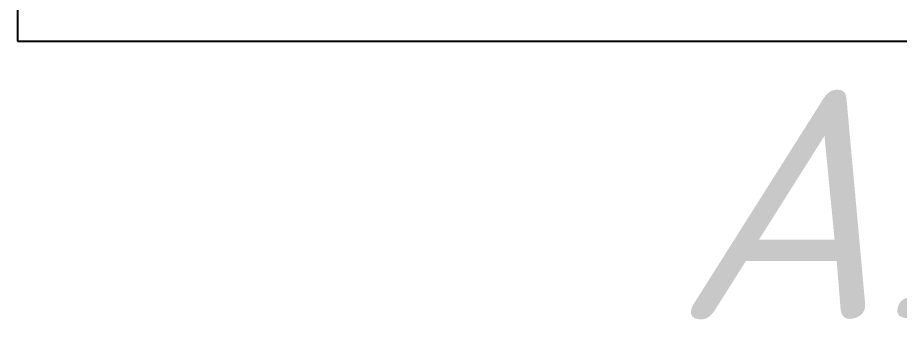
# Model space of a CAD drawing. Header units: millimetres. Extents: x 0 to 53000, y -591 to 24400.
# Drawn here: x 4456.67 to 4495.17, y 448.79 to 461.96 of the extents above; entities that cross this region are included whole.
import ezdxf

# ---------------------------------------------------------------- set-up
doc = ezdxf.new("R2010")
doc.units = ezdxf.units.MM
doc.styles.add('текст', font='isocpeui.ttf')

msp = doc.modelspace()

# ---------------------------------------------------------------- linework, layer by layer
msp.add_open_spline([(4456.66997, 460.93271), (4456.66997, 460.93271), (4456.66997, 513.93271), (4456.66997, 513.93271), (4456.66997, 513.93271), (4456.66997, 513.93271), (4535.66997, 513.93271), (4535.66997, 513.93271), (4535.66997, 513.93271), (4535.66997, 513.93271), (4535.66997, 460.93271), (4535.66997, 460.93271), (4535.66997, 460.93271), (4535.66997, 460.93271), (4456.66997, 460.93271), (4456.66997, 460.93271)], degree=3, knots=[0, 0, 0, 0, 0.2, 0.2, 0.2, 0.20000001, 0.4, 0.4, 0.4, 0.40000001, 0.6, 0.6, 0.6, 0.60000001, 1, 1, 1, 1])
msp.add_open_spline([(4456.66997, 460.93271), (4456.66997, 460.93271), (4456.66997, 513.93271), (4456.66997, 513.93271), (4456.66997, 513.93271), (4456.66997, 513.93271), (4535.66997, 513.93271), (4535.66997, 513.93271), (4535.66997, 513.93271), (4535.66997, 513.93271), (4535.66997, 460.93271), (4535.66997, 460.93271), (4535.66997, 460.93271), (4535.66997, 460.93271), (4456.66997, 460.93271), (4456.66997, 460.93271)], degree=3, knots=[0, 0, 0, 0, 0.2, 0.2, 0.2, 0.20000001, 0.4, 0.4, 0.4, 0.40000001, 0.6, 0.6, 0.6, 0.60000001, 1, 1, 1, 1])
msp.add_open_spline([(4456.66997, 460.93271), (4456.66997, 460.93271), (4456.66997, 513.93271), (4456.66997, 513.93271), (4456.66997, 513.93271), (4456.66997, 513.93271), (4535.66997, 513.93271), (4535.66997, 513.93271), (4535.66997, 513.93271), (4535.66997, 513.93271), (4535.66997, 460.93271), (4535.66997, 460.93271), (4535.66997, 460.93271), (4535.66997, 460.93271), (4456.66997, 460.93271), (4456.66997, 460.93271)], degree=3, knots=[0, 0, 0, 0, 0.2, 0.2, 0.2, 0.20000001, 0.4, 0.4, 0.4, 0.40000001, 0.6, 0.6, 0.6, 0.60000001, 1, 1, 1, 1])

# ---------------------------------------------------------------- texts
at = {"color": 0, "insert": (4493.27193, 453.80419), "char_height": 10, "width": 15.4855599, "attachment_point": 5, "style": 'текст'}
msp.add_mtext('{\\C256;А3}', dxfattribs=at)

doc.saveas('drawing.dxf')
